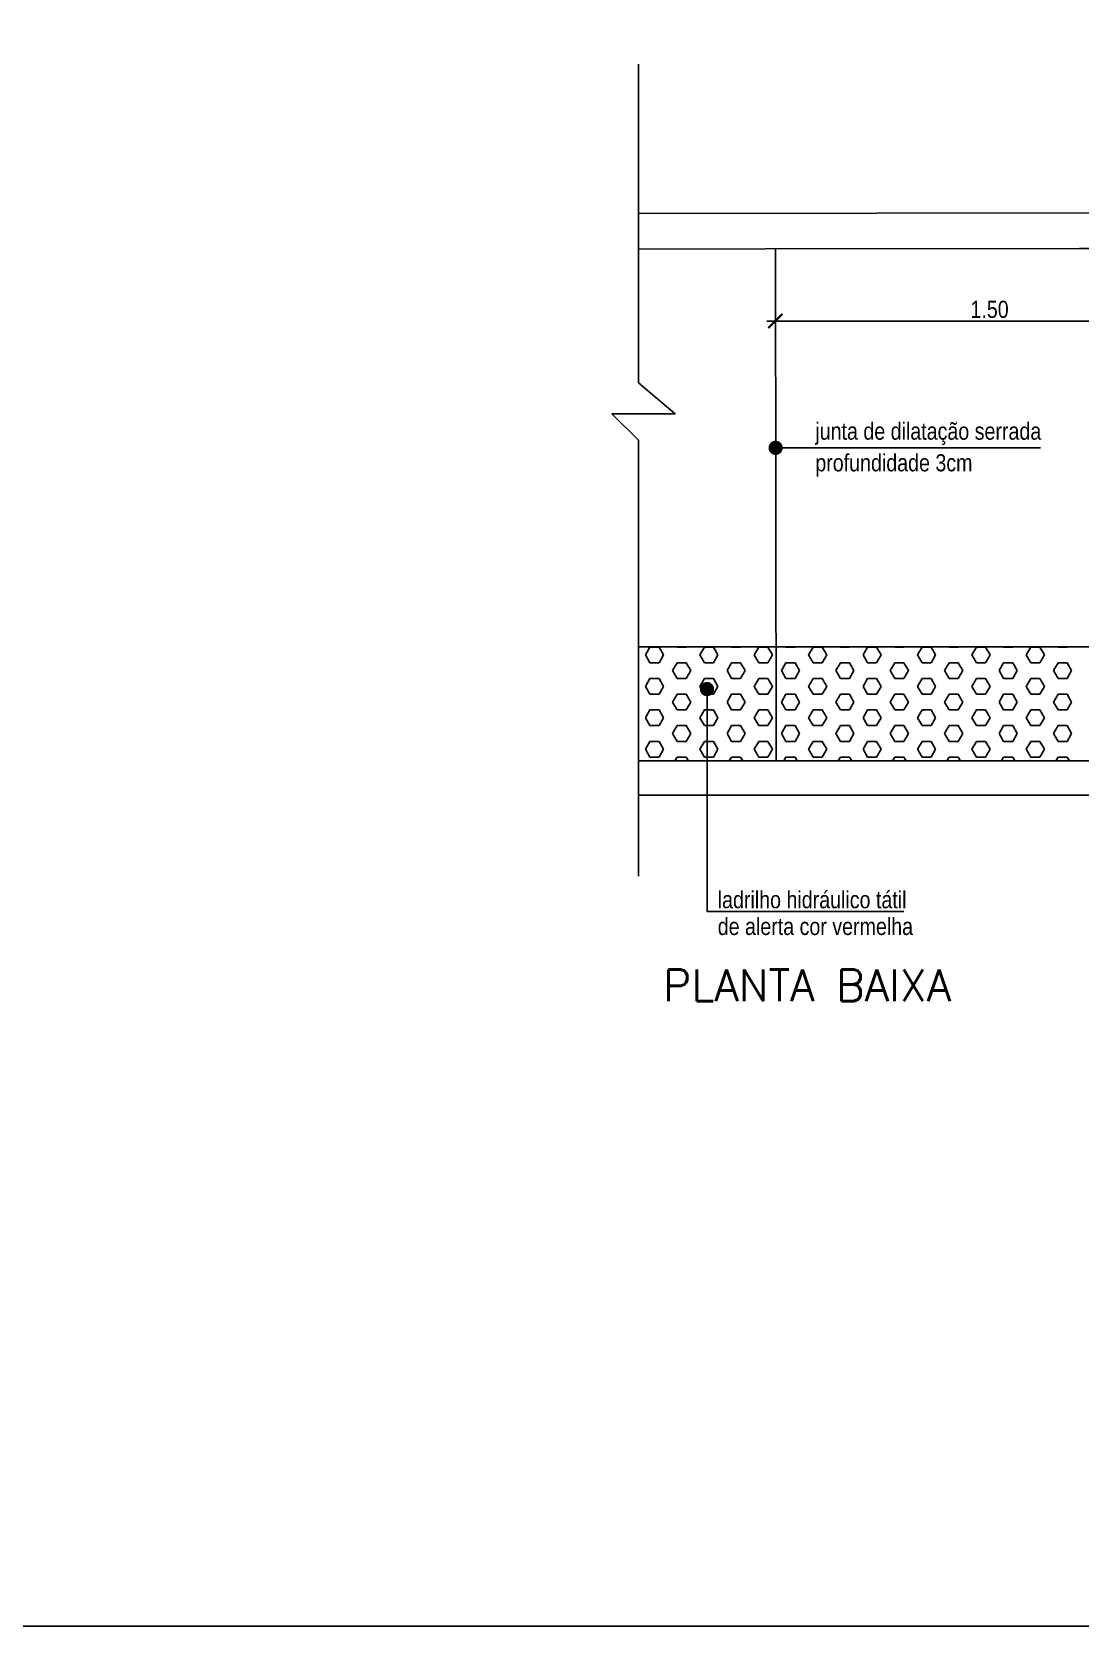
# Model space of a CAD drawing. Extents: x -1057 to 3416, y -340 to 4111.
# Drawn here: x 1187.2 to 1353.1, y -142.2 to 110 of the extents above; entities that cross this region are included whole.
import ezdxf

# ---------------------------------------------------------------- set-up
doc = ezdxf.new("R2010")
doc.units = 0
doc.header["$LTSCALE"] = 50
doc.linetypes.add('CONTINU', pattern=[0])
doc.linetypes.add('DGN Style 1', pattern=[0.003115, 5.18318e-06, -0.00311])
for name, color, linetype in [('A-SAN', 1, 'Continuous'), ('ALV-HACH', 253, 'Continuous'), ('medir projeto', 6, 'Continuous')]:
    doc.layers.add(name, color=color, linetype=linetype)
doc.layers.add('Margem A3', color=8, linetype='DGN Style 1', lineweight=0)
doc.styles.get("Standard").update_dxf_attribs({"font": 'romans.shx'})
doc.styles.add('TEXTOS', font='ARIALN.TTF')

# ---------------------------------------------------------------- blocks, each defined once
blk = doc.blocks.new('_ArchTick')
at = {"color": 0, "linetype": 'ByBlock', "const_width": 0.15}
blk.add_lwpolyline([(-0.5, -0.5), (0.5, 0.5)], dxfattribs=at)
blk = doc.blocks.new('_DOT')
at = {"color": 0, "linetype": 'ByBlock'}
blk.add_line((-0.5, 0), (-1, 0), dxfattribs=at)
at = {"color": 0, "linetype": 'ByBlock', "const_width": 0.5}
blk.add_lwpolyline([(-0.25, 0, 1), (0.25, 0, 1)], format="xyb", close=True, dxfattribs=at)
blk = doc.blocks.new('detalhe1')
at = {"color": 7}
for p, q in [((31195.291, 5280.0268), (31195.291, 5281.1418)), ((31195.7359, 5280.4948), (31195.291, 5280.4942)), ((31196.8354, 5280.4963), (31195.7359, 5280.4948)), ((31197.935, 5280.4978), (31196.8354, 5280.4963)), ((31195.7404, 5280.2426), (31197.3004, 5280.2426)), ((31195.291, 5278.2997), (31195.291, 5279.826)), ((31199.3709, 5278.7025), (31195.291, 5278.7025)), ((31199.3709, 5278.5825), (31195.291, 5278.5825))]:
    blk.add_line(p, q, dxfattribs=at)
at = {"color": 5}
blk.add_line((31195.7729, 5278.7025), (31195.7704, 5280.4948), dxfattribs=at)
at = {"color": 1}
blk.add_line((31195.291, 5279.1025), (31199.3709, 5279.1025), dxfattribs=at)
at = {"color": 7}
for points in [[(31195.291, 5280.0268), (31195.4194, 5279.9176), (31195.1983, 5279.9176), (31195.291, 5279.826)], [(31195.8214, 5279.7987), (31195.9003, 5279.7987), (31196.6983, 5279.7987)], [(31195.5311, 5278.904), (31195.5311, 5278.176), (31195.5586, 5278.176), (31196.2204, 5278.176)]]:
    blk.add_lwpolyline(points, dxfattribs=at)
at = {"layer": 'A-SAN', "color": 7}
blk.add_line((31195.291, 5280.6192), (31199.3709, 5280.6248), dxfattribs=at)
at = {"layer": 'ALV-HACH', "color": 1, "ltscale": 10}
for p, q in [((31195.3313, 5279.1011), (31195.3154, 5279.0736)), ((31195.3154, 5279.0736), (31195.3313, 5279.0461)), ((31195.363, 5279.1011), (31195.3313, 5279.1011)), ((31195.363, 5279.1011), (31195.3789, 5279.0736)), ((31195.3789, 5279.0736), (31195.363, 5279.0461)), ((31195.4257, 5279.1025), (31195.4265, 5279.1011)), ((31195.4583, 5279.1011), (31195.4265, 5279.1011)), ((31195.4591, 5279.1025), (31195.4583, 5279.1011)), ((31195.5218, 5279.1011), (31195.5059, 5279.0736)), ((31195.5059, 5279.0736), (31195.5218, 5279.0461)), ((31195.5535, 5279.1011), (31195.5218, 5279.1011)), ((31195.5535, 5279.1011), (31195.5694, 5279.0736)), ((31195.5694, 5279.0736), (31195.5535, 5279.0461)), ((31195.6162, 5279.1025), (31195.617, 5279.1011)), ((31195.6488, 5279.1011), (31195.617, 5279.1011)), ((31195.6496, 5279.1025), (31195.6488, 5279.1011)), ((31195.7123, 5279.1011), (31195.6964, 5279.0736)), ((31195.6964, 5279.0736), (31195.7123, 5279.0461)), ((31195.744, 5279.1011), (31195.7123, 5279.1011)), ((31195.744, 5279.1011), (31195.7599, 5279.0736)), ((31195.7599, 5279.0736), (31195.744, 5279.0461)), ((31195.8067, 5279.1025), (31195.8075, 5279.1011)), ((31195.8393, 5279.1011), (31195.8075, 5279.1011)), ((31195.8401, 5279.1025), (31195.8393, 5279.1011)), ((31195.9028, 5279.1011), (31195.8869, 5279.0736)), ((31195.8869, 5279.0736), (31195.9028, 5279.0461)), ((31195.9345, 5279.1011), (31195.9028, 5279.1011)), ((31195.9345, 5279.1011), (31195.9504, 5279.0736)), ((31195.9504, 5279.0736), (31195.9345, 5279.0461)), ((31195.9972, 5279.1025), (31195.998, 5279.1011)), ((31196.0298, 5279.1011), (31195.998, 5279.1011)), ((31196.0306, 5279.1025), (31196.0298, 5279.1011)), ((31196.0933, 5279.1011), (31196.0774, 5279.0736)), ((31196.0774, 5279.0736), (31196.0933, 5279.0461)), ((31196.125, 5279.1011), (31196.0933, 5279.1011)), ((31196.125, 5279.1011), (31196.1409, 5279.0736)), ((31196.1409, 5279.0736), (31196.125, 5279.0461)), ((31196.1877, 5279.1025), (31196.1885, 5279.1011)), ((31196.2203, 5279.1011), (31196.1885, 5279.1011)), ((31196.2211, 5279.1025), (31196.2203, 5279.1011)), ((31196.2838, 5279.1011), (31196.2679, 5279.0736)), ((31196.2679, 5279.0736), (31196.2838, 5279.0461)), ((31196.3155, 5279.1011), (31196.2838, 5279.1011)), ((31196.3155, 5279.1011), (31196.3314, 5279.0736)), ((31196.3314, 5279.0736), (31196.3155, 5279.0461)), ((31196.3782, 5279.1025), (31196.379, 5279.1011)), ((31196.4108, 5279.1011), (31196.379, 5279.1011)), ((31196.4116, 5279.1025), (31196.4108, 5279.1011)), ((31196.4743, 5279.1011), (31196.4584, 5279.0736)), ((31196.4584, 5279.0736), (31196.4743, 5279.0461)), ((31196.506, 5279.1011), (31196.4743, 5279.1011)), ((31196.506, 5279.1011), (31196.5219, 5279.0736)), ((31196.5219, 5279.0736), (31196.506, 5279.0461)), ((31196.5687, 5279.1025), (31196.5695, 5279.1011)), ((31196.6013, 5279.1011), (31196.5695, 5279.1011)), ((31196.6021, 5279.1025), (31196.6013, 5279.1011)), ((31196.6648, 5279.1011), (31196.6489, 5279.0736)), ((31196.6489, 5279.0736), (31196.6648, 5279.0461)), ((31196.6965, 5279.1011), (31196.6648, 5279.1011)), ((31196.6965, 5279.1011), (31196.7124, 5279.0736)), ((31196.7124, 5279.0736), (31196.6965, 5279.0461)), ((31196.7592, 5279.1025), (31196.76, 5279.1011)), ((31196.7918, 5279.1011), (31196.76, 5279.1011)), ((31196.7926, 5279.1025), (31196.7918, 5279.1011)), ((31195.363, 5279.0461), (31195.3313, 5279.0461)), ((31195.4265, 5279.0461), (31195.4106, 5279.0186)), ((31195.4106, 5279.0186), (31195.4265, 5278.9911)), ((31195.4583, 5279.0461), (31195.4265, 5279.0461)), ((31195.4583, 5279.0461), (31195.4741, 5279.0186)), ((31195.4741, 5279.0186), (31195.4583, 5278.9911)), ((31195.5535, 5279.0461), (31195.5218, 5279.0461)), ((31195.617, 5279.0461), (31195.6011, 5279.0186)), ((31195.6011, 5279.0186), (31195.617, 5278.9911)), ((31195.6488, 5279.0461), (31195.617, 5279.0461)), ((31195.6488, 5279.0461), (31195.6646, 5279.0186)), ((31195.6646, 5279.0186), (31195.6488, 5278.9911)), ((31195.744, 5279.0461), (31195.7123, 5279.0461)), ((31195.8075, 5279.0461), (31195.7916, 5279.0186)), ((31195.7916, 5279.0186), (31195.8075, 5278.9911)), ((31195.8393, 5279.0461), (31195.8075, 5279.0461)), ((31195.8393, 5279.0461), (31195.8551, 5279.0186)), ((31195.8551, 5279.0186), (31195.8393, 5278.9911)), ((31195.9345, 5279.0461), (31195.9028, 5279.0461)), ((31195.998, 5279.0461), (31195.9821, 5279.0186)), ((31195.9821, 5279.0186), (31195.998, 5278.9911)), ((31196.0298, 5279.0461), (31195.998, 5279.0461)), ((31196.0298, 5279.0461), (31196.0456, 5279.0186)), ((31196.0456, 5279.0186), (31196.0298, 5278.9911)), ((31196.125, 5279.0461), (31196.0933, 5279.0461)), ((31196.1885, 5279.0461), (31196.1726, 5279.0186)), ((31196.1726, 5279.0186), (31196.1885, 5278.9911)), ((31196.2203, 5279.0461), (31196.1885, 5279.0461)), ((31196.2203, 5279.0461), (31196.2361, 5279.0186)), ((31196.2361, 5279.0186), (31196.2203, 5278.9911)), ((31196.3155, 5279.0461), (31196.2838, 5279.0461)), ((31196.379, 5279.0461), (31196.3631, 5279.0186)), ((31196.3631, 5279.0186), (31196.379, 5278.9911)), ((31196.4108, 5279.0461), (31196.379, 5279.0461)), ((31196.4108, 5279.0461), (31196.4266, 5279.0186)), ((31196.4266, 5279.0186), (31196.4108, 5278.9911)), ((31196.506, 5279.0461), (31196.4743, 5279.0461)), ((31196.5695, 5279.0461), (31196.5536, 5279.0186)), ((31196.5536, 5279.0186), (31196.5695, 5278.9911)), ((31196.6013, 5279.0461), (31196.5695, 5279.0461)), ((31196.6013, 5279.0461), (31196.6171, 5279.0186)), ((31196.6171, 5279.0186), (31196.6013, 5278.9911)), ((31196.6965, 5279.0461), (31196.6648, 5279.0461)), ((31196.76, 5279.0461), (31196.7441, 5279.0186)), ((31196.7441, 5279.0186), (31196.76, 5278.9911)), ((31196.7918, 5279.0461), (31196.76, 5279.0461)), ((31196.7918, 5279.0461), (31196.8076, 5279.0186)), ((31196.8076, 5279.0186), (31196.7918, 5278.9911)), ((31195.3313, 5278.9911), (31195.3154, 5278.9636)), ((31195.3154, 5278.9636), (31195.3313, 5278.9361)), ((31195.363, 5278.9911), (31195.3313, 5278.9911)), ((31195.363, 5278.9911), (31195.3789, 5278.9636)), ((31195.3789, 5278.9636), (31195.363, 5278.9361)), ((31195.4583, 5278.9911), (31195.4265, 5278.9911)), ((31195.5218, 5278.9911), (31195.5059, 5278.9636)), ((31195.5059, 5278.9636), (31195.5218, 5278.9361)), ((31195.5535, 5278.9911), (31195.5218, 5278.9911)), ((31195.5535, 5278.9911), (31195.5694, 5278.9636)), ((31195.5694, 5278.9636), (31195.5535, 5278.9361)), ((31195.6488, 5278.9911), (31195.617, 5278.9911)), ((31195.7123, 5278.9911), (31195.6964, 5278.9636)), ((31195.6964, 5278.9636), (31195.7123, 5278.9361)), ((31195.744, 5278.9911), (31195.7123, 5278.9911)), ((31195.744, 5278.9911), (31195.7599, 5278.9636)), ((31195.7599, 5278.9636), (31195.744, 5278.9361)), ((31195.8393, 5278.9911), (31195.8075, 5278.9911)), ((31195.9028, 5278.9911), (31195.8869, 5278.9636)), ((31195.8869, 5278.9636), (31195.9028, 5278.9361)), ((31195.9345, 5278.9911), (31195.9028, 5278.9911)), ((31195.9345, 5278.9911), (31195.9504, 5278.9636)), ((31195.9504, 5278.9636), (31195.9345, 5278.9361)), ((31196.0298, 5278.9911), (31195.998, 5278.9911)), ((31196.0933, 5278.9911), (31196.0774, 5278.9636)), ((31196.0774, 5278.9636), (31196.0933, 5278.9361)), ((31196.125, 5278.9911), (31196.0933, 5278.9911)), ((31196.125, 5278.9911), (31196.1409, 5278.9636)), ((31196.1409, 5278.9636), (31196.125, 5278.9361)), ((31196.2203, 5278.9911), (31196.1885, 5278.9911)), ((31196.2838, 5278.9911), (31196.2679, 5278.9636)), ((31196.2679, 5278.9636), (31196.2838, 5278.9361)), ((31196.3155, 5278.9911), (31196.2838, 5278.9911)), ((31196.3155, 5278.9911), (31196.3314, 5278.9636)), ((31196.3314, 5278.9636), (31196.3155, 5278.9361)), ((31196.4108, 5278.9911), (31196.379, 5278.9911)), ((31196.4743, 5278.9911), (31196.4584, 5278.9636)), ((31196.4584, 5278.9636), (31196.4743, 5278.9361)), ((31196.506, 5278.9911), (31196.4743, 5278.9911)), ((31196.506, 5278.9911), (31196.5219, 5278.9636)), ((31196.5219, 5278.9636), (31196.506, 5278.9361)), ((31196.6013, 5278.9911), (31196.5695, 5278.9911)), ((31196.6648, 5278.9911), (31196.6489, 5278.9636)), ((31196.6489, 5278.9636), (31196.6648, 5278.9361)), ((31196.6965, 5278.9911), (31196.6648, 5278.9911)), ((31196.6965, 5278.9911), (31196.7124, 5278.9636)), ((31196.7124, 5278.9636), (31196.6965, 5278.9361)), ((31196.7918, 5278.9911), (31196.76, 5278.9911)), ((31195.363, 5278.9361), (31195.3313, 5278.9361)), ((31195.4265, 5278.9361), (31195.4106, 5278.9086)), ((31195.4106, 5278.9086), (31195.4265, 5278.8811)), ((31195.4583, 5278.9361), (31195.4265, 5278.9361)), ((31195.4583, 5278.9361), (31195.4741, 5278.9086)), ((31195.4741, 5278.9086), (31195.4583, 5278.8811)), ((31195.5535, 5278.9361), (31195.5218, 5278.9361)), ((31195.617, 5278.9361), (31195.6011, 5278.9086)), ((31195.6011, 5278.9086), (31195.617, 5278.8811)), ((31195.6488, 5278.9361), (31195.617, 5278.9361)), ((31195.6488, 5278.9361), (31195.6646, 5278.9086)), ((31195.6646, 5278.9086), (31195.6488, 5278.8811)), ((31195.744, 5278.9361), (31195.7123, 5278.9361)), ((31195.8075, 5278.9361), (31195.7916, 5278.9086)), ((31195.7916, 5278.9086), (31195.8075, 5278.8811)), ((31195.8393, 5278.9361), (31195.8075, 5278.9361)), ((31195.8393, 5278.9361), (31195.8551, 5278.9086)), ((31195.8551, 5278.9086), (31195.8393, 5278.8811)), ((31195.9345, 5278.9361), (31195.9028, 5278.9361)), ((31195.998, 5278.9361), (31195.9821, 5278.9086)), ((31195.9821, 5278.9086), (31195.998, 5278.8811)), ((31196.0298, 5278.9361), (31195.998, 5278.9361)), ((31196.0298, 5278.9361), (31196.0456, 5278.9086)), ((31196.0456, 5278.9086), (31196.0298, 5278.8811)), ((31196.125, 5278.9361), (31196.0933, 5278.9361)), ((31196.1885, 5278.9361), (31196.1726, 5278.9086)), ((31196.1726, 5278.9086), (31196.1885, 5278.8811)), ((31196.2203, 5278.9361), (31196.1885, 5278.9361)), ((31196.2203, 5278.9361), (31196.2361, 5278.9086)), ((31196.2361, 5278.9086), (31196.2203, 5278.8811)), ((31196.3155, 5278.9361), (31196.2838, 5278.9361)), ((31196.379, 5278.9361), (31196.3631, 5278.9086)), ((31196.3631, 5278.9086), (31196.379, 5278.8811)), ((31196.4108, 5278.9361), (31196.379, 5278.9361)), ((31196.4108, 5278.9361), (31196.4266, 5278.9086)), ((31196.4266, 5278.9086), (31196.4108, 5278.8811)), ((31196.506, 5278.9361), (31196.4743, 5278.9361)), ((31196.5695, 5278.9361), (31196.5536, 5278.9086)), ((31196.5536, 5278.9086), (31196.5695, 5278.8811)), ((31196.6013, 5278.9361), (31196.5695, 5278.9361)), ((31196.6013, 5278.9361), (31196.6171, 5278.9086)), ((31196.6171, 5278.9086), (31196.6013, 5278.8811)), ((31196.6965, 5278.9361), (31196.6648, 5278.9361)), ((31196.76, 5278.9361), (31196.7441, 5278.9086)), ((31196.7441, 5278.9086), (31196.76, 5278.8811)), ((31196.7918, 5278.9361), (31196.76, 5278.9361)), ((31196.7918, 5278.9361), (31196.8076, 5278.9086)), ((31196.8076, 5278.9086), (31196.7918, 5278.8811)), ((31195.3313, 5278.8811), (31195.3154, 5278.8536)), ((31195.3154, 5278.8536), (31195.3313, 5278.8262)), ((31195.363, 5278.8811), (31195.3313, 5278.8811)), ((31195.363, 5278.8811), (31195.3789, 5278.8536)), ((31195.3789, 5278.8536), (31195.363, 5278.8262)), ((31195.4583, 5278.8811), (31195.4265, 5278.8811)), ((31195.5218, 5278.8811), (31195.5059, 5278.8536)), ((31195.5059, 5278.8536), (31195.5218, 5278.8262)), ((31195.5535, 5278.8811), (31195.5218, 5278.8811)), ((31195.5535, 5278.8811), (31195.5694, 5278.8536)), ((31195.5694, 5278.8536), (31195.5535, 5278.8262)), ((31195.6488, 5278.8811), (31195.617, 5278.8811)), ((31195.7123, 5278.8811), (31195.6964, 5278.8536)), ((31195.6964, 5278.8536), (31195.7123, 5278.8262)), ((31195.744, 5278.8811), (31195.7123, 5278.8811)), ((31195.744, 5278.8811), (31195.7599, 5278.8536)), ((31195.7599, 5278.8536), (31195.744, 5278.8262)), ((31195.8393, 5278.8811), (31195.8075, 5278.8811)), ((31195.9028, 5278.8811), (31195.8869, 5278.8536)), ((31195.8869, 5278.8536), (31195.9028, 5278.8262)), ((31195.9345, 5278.8811), (31195.9028, 5278.8811)), ((31195.9345, 5278.8811), (31195.9504, 5278.8536)), ((31195.9504, 5278.8536), (31195.9345, 5278.8262)), ((31196.0298, 5278.8811), (31195.998, 5278.8811)), ((31196.0933, 5278.8811), (31196.0774, 5278.8536)), ((31196.0774, 5278.8536), (31196.0933, 5278.8262)), ((31196.125, 5278.8811), (31196.0933, 5278.8811)), ((31196.125, 5278.8811), (31196.1409, 5278.8536)), ((31196.1409, 5278.8536), (31196.125, 5278.8262)), ((31196.2203, 5278.8811), (31196.1885, 5278.8811)), ((31196.2838, 5278.8811), (31196.2679, 5278.8536)), ((31196.2679, 5278.8536), (31196.2838, 5278.8262)), ((31196.3155, 5278.8811), (31196.2838, 5278.8811)), ((31196.3155, 5278.8811), (31196.3314, 5278.8536)), ((31196.3314, 5278.8536), (31196.3155, 5278.8262)), ((31196.4108, 5278.8811), (31196.379, 5278.8811)), ((31196.4743, 5278.8811), (31196.4584, 5278.8536)), ((31196.4584, 5278.8536), (31196.4743, 5278.8262)), ((31196.506, 5278.8811), (31196.4743, 5278.8811)), ((31196.506, 5278.8811), (31196.5219, 5278.8536)), ((31196.5219, 5278.8536), (31196.506, 5278.8262)), ((31196.6013, 5278.8811), (31196.5695, 5278.8811)), ((31196.6648, 5278.8811), (31196.6489, 5278.8536)), ((31196.6489, 5278.8536), (31196.6648, 5278.8262)), ((31196.6965, 5278.8811), (31196.6648, 5278.8811)), ((31196.6965, 5278.8811), (31196.7124, 5278.8536)), ((31196.7124, 5278.8536), (31196.6965, 5278.8262)), ((31196.7918, 5278.8811), (31196.76, 5278.8811)), ((31195.363, 5278.8262), (31195.3313, 5278.8262)), ((31195.4265, 5278.8262), (31195.4106, 5278.7987)), ((31195.4106, 5278.7987), (31195.4265, 5278.7712)), ((31195.4583, 5278.8262), (31195.4265, 5278.8262)), ((31195.4583, 5278.8262), (31195.4741, 5278.7987)), ((31195.4741, 5278.7987), (31195.4583, 5278.7712)), ((31195.5535, 5278.8262), (31195.5218, 5278.8262)), ((31195.617, 5278.8262), (31195.6011, 5278.7987)), ((31195.6011, 5278.7987), (31195.617, 5278.7712)), ((31195.6488, 5278.8262), (31195.617, 5278.8262)), ((31195.6488, 5278.8262), (31195.6646, 5278.7987)), ((31195.6646, 5278.7987), (31195.6488, 5278.7712)), ((31195.744, 5278.8262), (31195.7123, 5278.8262)), ((31195.8075, 5278.8262), (31195.7916, 5278.7987)), ((31195.7916, 5278.7987), (31195.8075, 5278.7712)), ((31195.8393, 5278.8262), (31195.8075, 5278.8262)), ((31195.8393, 5278.8262), (31195.8551, 5278.7987)), ((31195.8551, 5278.7987), (31195.8393, 5278.7712)), ((31195.9345, 5278.8262), (31195.9028, 5278.8262)), ((31195.998, 5278.8262), (31195.9821, 5278.7987)), ((31195.9821, 5278.7987), (31195.998, 5278.7712)), ((31196.0298, 5278.8262), (31195.998, 5278.8262)), ((31196.0298, 5278.8262), (31196.0456, 5278.7987)), ((31196.0456, 5278.7987), (31196.0298, 5278.7712)), ((31196.125, 5278.8262), (31196.0933, 5278.8262)), ((31196.1885, 5278.8262), (31196.1726, 5278.7987)), ((31196.1726, 5278.7987), (31196.1885, 5278.7712)), ((31196.2203, 5278.8262), (31196.1885, 5278.8262)), ((31196.2203, 5278.8262), (31196.2361, 5278.7987)), ((31196.2361, 5278.7987), (31196.2203, 5278.7712)), ((31196.3155, 5278.8262), (31196.2838, 5278.8262)), ((31196.379, 5278.8262), (31196.3631, 5278.7987)), ((31196.3631, 5278.7987), (31196.379, 5278.7712)), ((31196.4108, 5278.8262), (31196.379, 5278.8262)), ((31196.4108, 5278.8262), (31196.4266, 5278.7987)), ((31196.4266, 5278.7987), (31196.4108, 5278.7712)), ((31196.506, 5278.8262), (31196.4743, 5278.8262)), ((31196.5695, 5278.8262), (31196.5536, 5278.7987)), ((31196.5536, 5278.7987), (31196.5695, 5278.7712)), ((31196.6013, 5278.8262), (31196.5695, 5278.8262)), ((31196.6013, 5278.8262), (31196.6171, 5278.7987)), ((31196.6171, 5278.7987), (31196.6013, 5278.7712)), ((31196.6965, 5278.8262), (31196.6648, 5278.8262)), ((31196.76, 5278.8262), (31196.7441, 5278.7987)), ((31196.7441, 5278.7987), (31196.76, 5278.7712)), ((31196.7918, 5278.8262), (31196.76, 5278.8262)), ((31196.7918, 5278.8262), (31196.8076, 5278.7987)), ((31196.8076, 5278.7987), (31196.7918, 5278.7712)), ((31195.3313, 5278.7712), (31195.3154, 5278.7437)), ((31195.3154, 5278.7437), (31195.3313, 5278.7162)), ((31195.363, 5278.7712), (31195.3313, 5278.7712)), ((31195.363, 5278.7712), (31195.3789, 5278.7437)), ((31195.3789, 5278.7437), (31195.363, 5278.7162)), ((31195.4583, 5278.7712), (31195.4265, 5278.7712)), ((31195.5218, 5278.7712), (31195.5059, 5278.7437)), ((31195.5059, 5278.7437), (31195.5218, 5278.7162)), ((31195.5535, 5278.7712), (31195.5218, 5278.7712)), ((31195.5535, 5278.7712), (31195.5694, 5278.7437)), ((31195.5694, 5278.7437), (31195.5535, 5278.7162)), ((31195.6488, 5278.7712), (31195.617, 5278.7712)), ((31195.7123, 5278.7712), (31195.6964, 5278.7437)), ((31195.6964, 5278.7437), (31195.7123, 5278.7162)), ((31195.744, 5278.7712), (31195.7123, 5278.7712)), ((31195.744, 5278.7712), (31195.7599, 5278.7437)), ((31195.7599, 5278.7437), (31195.744, 5278.7162)), ((31195.8393, 5278.7712), (31195.8075, 5278.7712)), ((31195.9028, 5278.7712), (31195.8869, 5278.7437)), ((31195.8869, 5278.7437), (31195.9028, 5278.7162)), ((31195.9345, 5278.7712), (31195.9028, 5278.7712)), ((31195.9345, 5278.7712), (31195.9504, 5278.7437)), ((31195.9504, 5278.7437), (31195.9345, 5278.7162)), ((31196.0298, 5278.7712), (31195.998, 5278.7712)), ((31196.0933, 5278.7712), (31196.0774, 5278.7437)), ((31196.0774, 5278.7437), (31196.0933, 5278.7162)), ((31196.125, 5278.7712), (31196.0933, 5278.7712)), ((31196.125, 5278.7712), (31196.1409, 5278.7437)), ((31196.1409, 5278.7437), (31196.125, 5278.7162)), ((31196.2203, 5278.7712), (31196.1885, 5278.7712)), ((31196.2838, 5278.7712), (31196.2679, 5278.7437)), ((31196.2679, 5278.7437), (31196.2838, 5278.7162)), ((31196.3155, 5278.7712), (31196.2838, 5278.7712)), ((31196.3155, 5278.7712), (31196.3314, 5278.7437)), ((31196.3314, 5278.7437), (31196.3155, 5278.7162)), ((31196.4108, 5278.7712), (31196.379, 5278.7712)), ((31196.4743, 5278.7712), (31196.4584, 5278.7437)), ((31196.4584, 5278.7437), (31196.4743, 5278.7162)), ((31196.506, 5278.7712), (31196.4743, 5278.7712)), ((31196.506, 5278.7712), (31196.5219, 5278.7437)), ((31196.5219, 5278.7437), (31196.506, 5278.7162)), ((31196.6013, 5278.7712), (31196.5695, 5278.7712)), ((31196.6648, 5278.7712), (31196.6489, 5278.7437)), ((31196.6489, 5278.7437), (31196.6648, 5278.7162)), ((31196.6965, 5278.7712), (31196.6648, 5278.7712)), ((31196.6965, 5278.7712), (31196.7124, 5278.7437)), ((31196.7124, 5278.7437), (31196.6965, 5278.7162)), ((31196.7918, 5278.7712), (31196.76, 5278.7712)), ((31195.363, 5278.7162), (31195.3313, 5278.7162)), ((31195.4265, 5278.7162), (31195.4186, 5278.7025)), ((31195.4583, 5278.7162), (31195.4265, 5278.7162)), ((31195.4583, 5278.7162), (31195.4662, 5278.7025)), ((31195.5535, 5278.7162), (31195.5218, 5278.7162)), ((31195.617, 5278.7162), (31195.6091, 5278.7025)), ((31195.6488, 5278.7162), (31195.617, 5278.7162)), ((31195.6488, 5278.7162), (31195.6567, 5278.7025)), ((31195.744, 5278.7162), (31195.7123, 5278.7162)), ((31195.8075, 5278.7162), (31195.7996, 5278.7025)), ((31195.8393, 5278.7162), (31195.8075, 5278.7162)), ((31195.8393, 5278.7162), (31195.8472, 5278.7025)), ((31195.9345, 5278.7162), (31195.9028, 5278.7162)), ((31195.998, 5278.7162), (31195.9901, 5278.7025)), ((31196.0298, 5278.7162), (31195.998, 5278.7162)), ((31196.0298, 5278.7162), (31196.0377, 5278.7025)), ((31196.125, 5278.7162), (31196.0933, 5278.7162)), ((31196.1885, 5278.7162), (31196.1806, 5278.7025)), ((31196.2203, 5278.7162), (31196.1885, 5278.7162)), ((31196.2203, 5278.7162), (31196.2282, 5278.7025)), ((31196.3155, 5278.7162), (31196.2838, 5278.7162)), ((31196.379, 5278.7162), (31196.3711, 5278.7025)), ((31196.4108, 5278.7162), (31196.379, 5278.7162)), ((31196.4108, 5278.7162), (31196.4187, 5278.7025)), ((31196.506, 5278.7162), (31196.4743, 5278.7162)), ((31196.5695, 5278.7162), (31196.5616, 5278.7025)), ((31196.6013, 5278.7162), (31196.5695, 5278.7162)), ((31196.6013, 5278.7162), (31196.6092, 5278.7025)), ((31196.6965, 5278.7162), (31196.6648, 5278.7162)), ((31196.76, 5278.7162), (31196.7521, 5278.7025)), ((31196.7918, 5278.7162), (31196.76, 5278.7162)), ((31196.7918, 5278.7162), (31196.7997, 5278.7025))]:
    blk.add_line(p, q, dxfattribs=at)
at = {"color": 7, "xscale": 0.05, "yscale": 0.05, "zscale": 0.05}
for name, p, rotation in [('_ArchTick', (31195.7704, 5280.2426), 180), ('_DOT', (31195.7714, 5279.7987), 179.9999999991915), ('_DOT', (31195.5311, 5278.954), 90)]:
    blk.add_blockref(name, p, dxfattribs=dict(at, rotation=rotation))
at = {"color": 7, "char_height": 0.06, "style": 'TEXTOS'}
for s, insert, attachment_point in [('\\A1;1.50', (31196.5204, 5280.2832), 5), ('junta de dilatação serrada', (31195.9103, 5279.8087), 7), ('profundidade 3cm', (31195.9103, 5279.6983), 7), ('ladrilho hidráulico tátil', (31195.5686, 5278.186), 7), ('de alerta cor vermelha', (31195.5686, 5278.0924), 7)]:
    blk.add_mtext(s, dxfattribs=dict(at, insert=insert, attachment_point=attachment_point))

msp = doc.modelspace()

# ---------------------------------------------------------------- linework, layer by layer
at = {"layer": 'Margem A3', "color": 3, "linetype": 'CONTINU', "lineweight": -2}
msp.add_lwpolyline([(288.947, 769.066), (1851.613, 769.066), (1851.613, -142.249), (288.947, -142.249)], close=True, dxfattribs=at)

# ---------------------------------------------------------------- block references
at = {"color": 253, "linetype": 'Continuous', "xscale": 45.20310679457813, "yscale": 45.20310679457813, "zscale": 45.20310679457813}
msp.add_blockref('detalhe1', (-1408840.869, -238619.096), dxfattribs=at)

# ---------------------------------------------------------------- texts
at = {"layer": 'medir projeto', "color": 7, "linetype": 'CONTINU', "lineweight": -2, "insert": (1287.077, -38.332), "char_height": 5, "width": 53.25, "attachment_point": 1}
msp.add_mtext('PLANTA BAIXA', dxfattribs=at)

doc.saveas('drawing.dxf')
